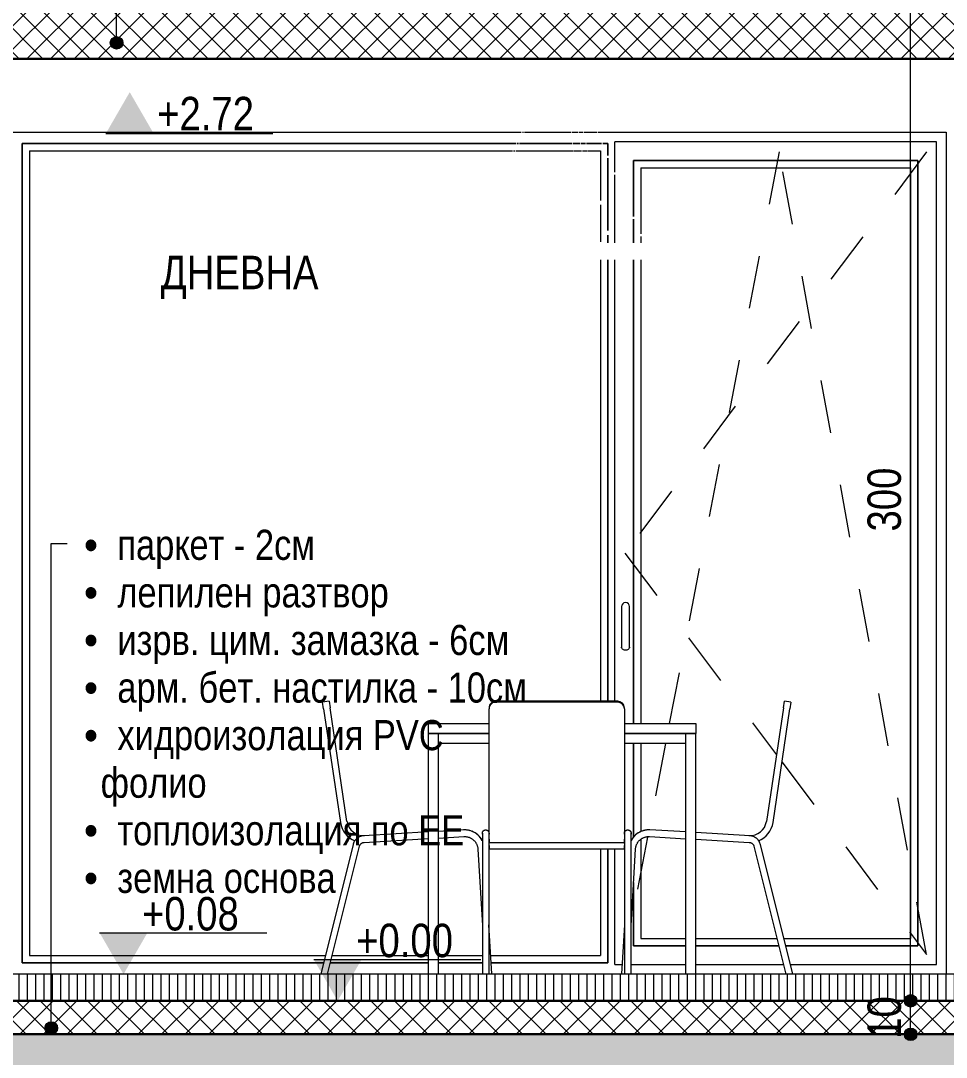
# Model space of a CAD drawing. Header units: centimetres. Extents: x -1864 to 19, y -206 to 807.
# Drawn here: x -1261.2 to -984.1, y -16.9 to 293.4 of the extents above; entities that cross this region are included whole.
import ezdxf

# ---------------------------------------------------------------- set-up
doc = ezdxf.new("R2010")
doc.units = ezdxf.units.CM
doc.linetypes.add('Dash', pattern=[31.75, 15.875, -15.875])
for name, color, linetype, lineweight in [('A-ANNO-DIMS', 7, 'Continuous', 9), ('A-ANNO-DIMS-50', 7, 'Continuous', 9), ('A-ANNO-NOTE', 7, 'Continuous', 9), ('A-AREA-IDEN', 7, 'Continuous', 9), ('A-DETL-GENF', 7, 'Continuous', 9), ('A-FLOR-FNSH', 7, 'Continuous', 9), ('A-FLOR-LEVL', 7, 'Continuous', 9), ('A-FLOR-PATT', 7, 'Continuous', 9), ('A-GLAZ', 7, 'Continuous', 5), ('A-GLAZ-HDLN', 7, 'Dash', 5), ('A-WALL', 7, 'Continuous', 9), ('G-ANNO-DIMS', 7, 'Continuous', 9), ('G-ANNO-TEXT', 7, 'Continuous', 9), ('I-FURN', 7, 'Continuous', 9)]:
    doc.layers.add(name, color=color, linetype=linetype, lineweight=lineweight)
doc.layers.add('A-DETL', color=7, linetype='Continuous', lineweight=9, true_color=0x008000)
doc.styles.add('Arial Narrow', font='ARIALN.TTF', dxfattribs={"height": 10})
doc.styles.add('Arial Narrow_1', font='ARIALN.TTF', dxfattribs={"height": 10})
doc.styles.add('Arial Narrow_2', font='ARIALN.TTF', dxfattribs={"height": 9})
doc.dimstyles.new('TEC_DIM', dxfattribs={"dimscale": 30.48, "dimtxt": 10.23431, "dimasz": 0.492126, "dimexe": 0.393701, "dimexo": 0.246063, "dimgap": 0, "dimtad": 1, "dimdec": 0, "dimzin": 0, "dimdsep": 46, "dimtxsty": 'Arial Narrow', "dimblk1": 'DOTSMALL', "dimblk2": 'DOTSMALL', "dimsah": 1, "dimcen": 0.09, "dimazin": 0, "dimtfac": 1, "dimtdec": 4, "dimtix": 1, "dimtmove": 0, "dimatfit": 3, "dimfxl": 0, "dimtvp": 1, "dimtolj": 1, "dimtzin": 0, "dimarcsym": 0})
pattern_1 = [(45, (-1066.009, 333.896), (-3.535534, 3.535534), []), (135, (-1066.009, 333.896), (-3.535534, -3.535534), [])]

# ---------------------------------------------------------------- blocks, each defined once
blk = doc.blocks.new('DOUBLE - OK_F - 280x252-2419188-4-4')
at = {"layer": 'A-GLAZ'}
for p, q in [((-1260.74, 256.6), (-1260.74, 11.4)), ((-1112.96, 256.6), (-1260.74, 256.6)), ((-1260.74, 256.6), (-1112.96, 256.6)), ((-1260.74, 11.4), (-1260.74, 256.6)), ((-1112.18, 256.6), (-1112.64, 256.6)), ((-1112.64, 256.6), (-1112.18, 256.6)), ((-1096.17, 256.6), (-1111.87, 256.6)), ((-1111.87, 256.6), (-1096.17, 256.6)), ((-1093.79, 256.6), (-1095.89, 256.6)), ((-1095.89, 256.6), (-1093.79, 256.6)), ((-1092.09, 256.6), (-1093.49, 256.6)), ((-1093.49, 256.6), (-1092.09, 256.6)), ((-1087.29, 256.6), (-1091.8, 256.6)), ((-1091.8, 256.6), (-1087.29, 256.6)), ((-1085.44, 256.6), (-1086.98, 256.6)), ((-1086.98, 256.6), (-1085.44, 256.6)), ((-1085.44, 253.03), (-1085.44, 256.6)), ((-1085.44, 256.6), (-1085.44, 253.03)), ((-1083.34, 248.06), (-1083.34, 257.1)), ((-987.04, 257.1), (-1083.34, 257.1)), ((-987.04, 10.9), (-987.04, 257.1)), ((-1258.54, 254.4), (-1114.01, 254.4)), ((-1258.54, 254.4), (-1258.54, 13.6)), ((-1113.69, 254.4), (-1113.16, 254.4)), ((-1112.85, 254.4), (-1095.92, 254.4)), ((-1095.67, 254.4), (-1093.35, 254.4)), ((-1093.05, 254.4), (-1091.55, 254.4)), ((-1091.29, 254.4), (-1087.64, 254.4)), ((-1087.64, 254.4), (-1087.64, 239.59)), ((-1085.44, 230.57), (-1085.44, 252.24)), ((-1085.44, 252.24), (-1085.44, 230.57)), ((-1077.74, 251.5), (-1077.74, 234.79)), ((-992.64, 251.5), (-1077.74, 251.5)), ((-1077.74, 251.5), (-992.64, 251.5)), ((-1077.74, 234.79), (-1077.74, 251.5)), ((-992.64, 16.5), (-992.64, 251.5)), ((-992.64, 251.5), (-992.64, 16.5)), ((-1075.54, 249.3), (-994.84, 249.3)), ((-1075.54, 249.3), (-1075.54, 229.59)), ((-994.84, 249.3), (-994.84, 18.7)), ((-1083.34, 226.93), (-1083.34, 247.27)), ((-1087.64, 238.27), (-1087.64, 227.17)), ((-1077.74, 234), (-1077.74, 226.93)), ((-1077.74, 226.93), (-1077.74, 234)), ((-1085.44, 226.93), (-1085.44, 229.23)), ((-1085.44, 229.23), (-1085.44, 226.93)), ((-1075.54, 228.78), (-1075.54, 226.93)), ((-1087.64, 221.85), (-1087.64, 89.72)), ((-1085.44, 89.72), (-1085.44, 221.85)), ((-1085.44, 221.85), (-1085.44, 89.72)), ((-1083.34, 89.72), (-1083.34, 221.85)), ((-1077.74, 221.85), (-1077.74, 83)), ((-1077.74, 83), (-1077.74, 221.85)), ((-1075.54, 221.85), (-1075.54, 83)), ((-1081.34, 118), (-1081.34, 105.83)), ((-1078.94, 105.83), (-1078.94, 118)), ((-1077.74, 77), (-1077.74, 48.99)), ((-1077.74, 48.99), (-1077.74, 77)), ((-1075.54, 77), (-1075.54, 50.66)), ((-1075.54, 48.25), (-1075.54, 18.7)), ((-1087.64, 45.42), (-1087.64, 13.6)), ((-1085.44, 11.4), (-1085.44, 45.42)), ((-1085.44, 45.42), (-1085.44, 11.4)), ((-1083.34, 10.9), (-1083.34, 45.42)), ((-1077.74, 35.4), (-1077.74, 16.5)), ((-1077.74, 16.5), (-1077.74, 35.4)), ((-1075.54, 18.7), (-1062.14, 18.7)), ((-1059.14, 18.7), (-1034.84, 18.7)), ((-1032.78, 18.7), (-994.84, 18.7)), ((-1077.74, 16.5), (-1062.14, 16.5)), ((-1062.14, 16.5), (-1077.74, 16.5)), ((-1059.14, 16.5), (-1034.29, 16.5)), ((-1034.29, 16.5), (-1059.14, 16.5)), ((-1032.23, 16.5), (-992.64, 16.5)), ((-992.64, 16.5), (-1032.23, 16.5)), ((-1258.54, 13.6), (-1169.98, 13.6)), ((-1167.92, 13.6), (-1139.14, 13.6)), ((-1136.14, 13.6), (-1123, 13.6)), ((-1120.47, 13.6), (-1087.64, 13.6)), ((-1260.74, 11.4), (-1170.53, 11.4)), ((-1170.53, 11.4), (-1260.74, 11.4)), ((-1168.47, 11.4), (-1139.14, 11.4)), ((-1139.14, 11.4), (-1168.47, 11.4)), ((-1136.14, 11.4), (-1123, 11.4)), ((-1123, 11.4), (-1136.14, 11.4)), ((-1120.34, 11.4), (-1085.44, 11.4)), ((-1085.44, 11.4), (-1120.34, 11.4)), ((-1083.34, 10.9), (-1081.17, 10.9)), ((-1078.49, 10.9), (-1062.14, 10.9)), ((-1059.14, 10.9), (-1032.9, 10.9)), ((-1030.84, 10.9), (-987.04, 10.9))]:
    blk.add_line(p, q, dxfattribs=at)
at = {"layer": 'A-GLAZ', "flags": 128}
for points in [[(-1081.34, 105.83), (-1081.32, 105.68), (-1081.25, 105.53), (-1081.14, 105.39), (-1080.99, 105.27), (-1080.81, 105.18), (-1080.6, 105.1), (-1080.38, 105.06), (-1080.14, 105.04), (-1079.91, 105.06), (-1079.68, 105.1), (-1079.48, 105.18), (-1079.3, 105.27), (-1079.15, 105.39), (-1079.04, 105.53), (-1078.97, 105.68), (-1078.94, 105.83)], [(-1081.25, 105.53), (-1081.32, 105.68), (-1081.34, 105.83)], [(-1078.94, 105.83), (-1078.97, 105.68), (-1079.04, 105.53)]]:
    blk.add_lwpolyline(points, dxfattribs=at)
at = {"layer": 'A-GLAZ'}
blk.add_arc((-1080.14, 118), 1.2, 0, 180, dxfattribs=at)
at = {"layer": 'A-GLAZ-HDLN'}
for p, q in [((-990.04, 254.1), (-1080.34, 134)), ((-1034.14, 254.1), (-1067.05, 83)), ((-990.04, 13.9), (-1034.14, 254.1)), ((-1080.34, 134), (-1034.99, 73.68)), ((-1068.21, 77), (-1073.18, 51.15)), ((-1033.31, 71.44), (-990.04, 13.9)), ((-1073.58, 49.05), (-1078.41, 23.95))]:
    blk.add_line(p, q, dxfattribs=at)
blk = doc.blocks.new('Stuhl-04 - Typ1-2238233-4-4')
at = {"layer": 'I-FURN', "color": 253, "true_color": 0xaaaaaa, "flags": 128}
for points in [[(-1122.99, 47.94), (-1123.05, 48.06), (-1123.17, 48.26), (-1123.29, 48.47), (-1123.43, 48.67), (-1123.57, 48.86), (-1123.72, 49.05), (-1123.88, 49.23), (-1124.05, 49.4), (-1124.22, 49.57), (-1124.4, 49.73), (-1124.58, 49.88), (-1124.77, 50.03), (-1124.97, 50.17), (-1125.17, 50.3), (-1125.38, 50.42), (-1125.59, 50.53), (-1125.8, 50.64), (-1126.02, 50.73), (-1126.25, 50.82), (-1126.47, 50.9), (-1126.7, 50.97), (-1126.94, 51.03), (-1127.17, 51.08), (-1127.41, 51.12), (-1127.65, 51.15), (-1127.88, 51.17), (-1128.12, 51.19), (-1128.36, 51.19), (-1128.6, 51.18), (-1128.67, 51.18)], [(-1122.99, 47.94), (-1123.05, 48.06), (-1123.17, 48.26), (-1123.29, 48.47), (-1123.43, 48.67), (-1123.57, 48.86), (-1123.72, 49.05), (-1123.88, 49.23), (-1124.05, 49.4), (-1124.22, 49.57), (-1124.4, 49.73), (-1124.58, 49.88), (-1124.77, 50.03), (-1124.97, 50.17), (-1125.17, 50.3), (-1125.38, 50.42), (-1125.59, 50.53), (-1125.8, 50.64), (-1126.02, 50.73), (-1126.25, 50.82), (-1126.47, 50.9), (-1126.7, 50.97), (-1126.94, 51.03), (-1127.17, 51.08), (-1127.41, 51.12), (-1127.65, 51.15), (-1127.88, 51.17), (-1128.12, 51.19), (-1128.36, 51.19), (-1128.6, 51.18), (-1128.67, 51.18)], [(-1161.15, 47.98), (-1161.21, 47.9), (-1161.28, 47.79), (-1161.36, 47.67), (-1161.42, 47.54), (-1161.48, 47.42), (-1161.54, 47.29), (-1161.59, 47.16), (-1161.64, 47.03), (-1161.68, 46.89), (-1161.7, 46.8)], [(-1161.15, 47.98), (-1161.21, 47.9), (-1161.28, 47.79), (-1161.36, 47.67), (-1161.42, 47.54), (-1161.48, 47.42), (-1161.54, 47.29), (-1161.59, 47.16), (-1161.64, 47.03), (-1161.68, 46.89), (-1161.7, 46.8)]]:
    blk.add_lwpolyline(points, dxfattribs=at)
blk = doc.blocks.new('Stuhl-04 - Typ1-V15-4-4')
at = {"layer": 'I-FURN', "color": 253, "true_color": 0xaaaaaa}
for p, q in [((-1168.89, 89.72), (-1170.87, 89.42)), ((-1170.57, 87.44), (-1170.87, 89.42)), ((-1170.57, 87.44), (-1165.49, 53.41)), ((-1168.89, 89.72), (-1168.59, 87.74)), ((-1163.51, 53.71), (-1168.59, 87.74)), ((-1139.14, 50.57), (-1158.51, 49.44)), ((-1128.67, 51.18), (-1136.14, 50.74)), ((-1161.7, 46.8), (-1171.37, 8)), ((-1158.39, 47.45), (-1139.14, 48.57)), ((-1136.14, 48.74), (-1128.55, 49.18)), ((-1169.31, 8), (-1159.76, 46.31)), ((-1124.33, 45.42), (-1123, 22.57)), ((-1120.15, 8.06), (-1121.01, 22.78)), ((-1120.15, 8.06), (-1121.01, 8.01))]:
    blk.add_line(p, q, dxfattribs=at)
at = {"layer": 'I-FURN', "color": 253, "true_color": 0xaaaaaa, "flags": 128}
for points in [[(-1122.99, 47.94), (-1123.05, 48.06), (-1123.17, 48.26), (-1123.29, 48.47), (-1123.43, 48.67), (-1123.57, 48.86), (-1123.72, 49.05), (-1123.88, 49.23), (-1124.05, 49.4), (-1124.22, 49.57), (-1124.4, 49.73), (-1124.58, 49.88), (-1124.77, 50.03), (-1124.97, 50.17), (-1125.17, 50.3), (-1125.38, 50.42), (-1125.59, 50.53), (-1125.8, 50.64), (-1126.02, 50.73), (-1126.25, 50.82), (-1126.47, 50.9), (-1126.7, 50.97), (-1126.94, 51.03), (-1127.17, 51.08), (-1127.41, 51.12), (-1127.65, 51.15), (-1127.88, 51.17), (-1128.12, 51.19), (-1128.36, 51.19), (-1128.6, 51.18), (-1128.67, 51.18)], [(-1122.99, 47.94), (-1123.05, 48.06), (-1123.17, 48.26), (-1123.29, 48.47), (-1123.43, 48.67), (-1123.57, 48.86), (-1123.72, 49.05), (-1123.88, 49.23), (-1124.05, 49.4), (-1124.22, 49.57), (-1124.4, 49.73), (-1124.58, 49.88), (-1124.77, 50.03), (-1124.97, 50.17), (-1125.17, 50.3), (-1125.38, 50.42), (-1125.59, 50.53), (-1125.8, 50.64), (-1126.02, 50.73), (-1126.25, 50.82), (-1126.47, 50.9), (-1126.7, 50.97), (-1126.94, 51.03), (-1127.17, 51.08), (-1127.41, 51.12), (-1127.65, 51.15), (-1127.88, 51.17), (-1128.12, 51.19), (-1128.36, 51.19), (-1128.6, 51.18), (-1128.67, 51.18)], [(-1158.51, 49.44), (-1158.65, 49.43), (-1158.79, 49.42), (-1158.93, 49.39), (-1159.06, 49.37), (-1159.2, 49.33), (-1159.33, 49.29), (-1159.47, 49.25), (-1159.6, 49.2), (-1159.73, 49.15), (-1159.85, 49.09), (-1159.98, 49.02), (-1160.1, 48.95), (-1160.22, 48.88), (-1160.33, 48.8), (-1160.45, 48.72), (-1160.55, 48.63), (-1160.66, 48.54), (-1160.76, 48.44), (-1160.86, 48.34), (-1160.95, 48.24), (-1161.04, 48.13), (-1161.13, 48.02), (-1161.21, 47.9), (-1161.28, 47.79), (-1161.36, 47.67), (-1161.42, 47.54), (-1161.48, 47.42), (-1161.54, 47.29), (-1161.59, 47.16), (-1161.64, 47.03), (-1161.68, 46.89), (-1161.7, 46.8)], [(-1161.15, 47.98), (-1161.21, 47.9), (-1161.28, 47.79), (-1161.36, 47.67), (-1161.42, 47.54), (-1161.48, 47.42), (-1161.54, 47.29), (-1161.59, 47.16), (-1161.64, 47.03), (-1161.68, 46.89), (-1161.7, 46.8)], [(-1159.76, 46.31), (-1159.75, 46.37), (-1159.73, 46.43), (-1159.71, 46.48), (-1159.68, 46.54), (-1159.66, 46.59), (-1159.63, 46.65), (-1159.6, 46.7), (-1159.57, 46.75), (-1159.54, 46.8), (-1159.5, 46.85), (-1159.47, 46.9), (-1159.43, 46.94), (-1159.39, 46.99), (-1159.35, 47.03), (-1159.3, 47.07), (-1159.26, 47.11), (-1159.21, 47.15), (-1159.16, 47.18), (-1159.11, 47.21), (-1159.06, 47.25), (-1159.01, 47.27), (-1158.95, 47.3), (-1158.9, 47.33), (-1158.84, 47.35), (-1158.79, 47.37), (-1158.73, 47.39), (-1158.67, 47.4), (-1158.61, 47.42), (-1158.55, 47.43), (-1158.49, 47.44), (-1158.43, 47.44), (-1158.39, 47.45)], [(-1128.55, 49.18), (-1128.39, 49.19), (-1128.23, 49.19), (-1128.07, 49.18), (-1127.91, 49.17), (-1127.75, 49.15), (-1127.6, 49.12), (-1127.44, 49.09), (-1127.28, 49.05), (-1127.13, 49.01), (-1126.98, 48.96), (-1126.83, 48.9), (-1126.68, 48.84), (-1126.54, 48.77), (-1126.4, 48.7), (-1126.26, 48.62), (-1126.12, 48.53), (-1125.99, 48.44), (-1125.86, 48.34), (-1125.74, 48.24), (-1125.62, 48.14), (-1125.5, 48.03), (-1125.39, 47.91), (-1125.28, 47.79), (-1125.18, 47.67), (-1125.09, 47.54), (-1124.99, 47.41), (-1124.91, 47.28), (-1124.83, 47.14), (-1124.75, 47), (-1124.68, 46.85), (-1124.62, 46.71), (-1124.56, 46.56), (-1124.51, 46.41), (-1124.46, 46.25), (-1124.42, 46.1), (-1124.39, 45.94), (-1124.36, 45.78), (-1124.34, 45.62), (-1124.33, 45.46), (-1124.33, 45.42)]]:
    blk.add_lwpolyline(points, dxfattribs=at)
at = {"layer": 'I-FURN', "color": 253, "true_color": 0xaaaaaa}
for centre, radius, start, end in [((-1158.56, 54.45), 7, 188.5, 248.4341), ((-1158.56, 54.45), 5, 188.5, 273.3303), ((-1128.32, 45.19), 6, 73.3016, 93.3303), ((-1128.32, 45.19), 6, 28.3016, 68.3589)]:
    blk.add_arc(centre, radius, start, end, dxfattribs=at)
blk = doc.blocks.new('Stuhl-04 - Typ1-2239621-4-4')
at = {"layer": 'I-FURN', "color": 253, "true_color": 0xaaaaaa, "flags": 128}
for points in [[(-1072.82, 51.18), (-1073.06, 51.19), (-1073.3, 51.19), (-1073.54, 51.18), (-1073.78, 51.16), (-1074.02, 51.13), (-1074.25, 51.09), (-1074.49, 51.04), (-1074.72, 50.98), (-1074.95, 50.92), (-1075.18, 50.84), (-1075.4, 50.76), (-1075.62, 50.66), (-1075.84, 50.56), (-1076.05, 50.45), (-1076.26, 50.33), (-1076.46, 50.2), (-1076.66, 50.07), (-1076.85, 49.92), (-1077.04, 49.77), (-1077.22, 49.61), (-1077.39, 49.45), (-1077.56, 49.27), (-1077.72, 49.1), (-1077.87, 48.91), (-1078.02, 48.72), (-1078.16, 48.52), (-1078.29, 48.32), (-1078.41, 48.11), (-1078.49, 47.95)], [(-1072.82, 51.18), (-1073.06, 51.19), (-1073.3, 51.19), (-1073.54, 51.18), (-1073.78, 51.16), (-1074.02, 51.13), (-1074.25, 51.09), (-1074.49, 51.04), (-1074.72, 50.98), (-1074.95, 50.92), (-1075.18, 50.84), (-1075.4, 50.76), (-1075.62, 50.66), (-1075.84, 50.56), (-1076.05, 50.45), (-1076.26, 50.33), (-1076.46, 50.2), (-1076.66, 50.07), (-1076.85, 49.92), (-1077.04, 49.77), (-1077.22, 49.61), (-1077.39, 49.45), (-1077.56, 49.27), (-1077.72, 49.1), (-1077.87, 48.91), (-1078.02, 48.72), (-1078.16, 48.52), (-1078.29, 48.32), (-1078.41, 48.11), (-1078.49, 47.95)], [(-1039.79, 46.8), (-1039.82, 46.93), (-1039.86, 47.06), (-1039.91, 47.2), (-1039.96, 47.33), (-1040.02, 47.45), (-1040.08, 47.58), (-1040.15, 47.7), (-1040.22, 47.82), (-1040.3, 47.94)], [(-1039.79, 46.8), (-1039.82, 46.93), (-1039.86, 47.06), (-1039.91, 47.2), (-1039.96, 47.33), (-1040.02, 47.45), (-1040.08, 47.58), (-1040.15, 47.7), (-1040.22, 47.82), (-1040.3, 47.94)]]:
    blk.add_lwpolyline(points, dxfattribs=at)
blk = doc.blocks.new('Stuhl-04 - Typ1-V16-4-4')
at = {"layer": 'I-FURN', "color": 253, "true_color": 0xaaaaaa}
for p, q in [((-1032.89, 87.74), (-1037.98, 53.71)), ((-1036, 53.41), (-1030.92, 87.44)), ((-1032.89, 87.74), (-1032.6, 89.72)), ((-1030.62, 89.42), (-1032.6, 89.72)), ((-1030.62, 89.42), (-1030.92, 87.44)), ((-1062.14, 50.56), (-1072.82, 51.18)), ((-1042.98, 49.44), (-1059.14, 50.38)), ((-1072.93, 49.18), (-1062.14, 48.55)), ((-1059.14, 48.38), (-1043.09, 47.45)), ((-1030.11, 8), (-1039.79, 46.8)), ((-1078.49, 22.57), (-1077.16, 45.42)), ((-1041.73, 46.31), (-1032.17, 8)), ((-1080.48, 22.78), (-1081.34, 8.06)), ((-1080.48, 8.01), (-1081.34, 8.06))]:
    blk.add_line(p, q, dxfattribs=at)
at = {"layer": 'I-FURN', "color": 253, "true_color": 0xaaaaaa, "flags": 128}
for points in [[(-1072.82, 51.18), (-1073.06, 51.19), (-1073.3, 51.19), (-1073.54, 51.18), (-1073.78, 51.16), (-1074.02, 51.13), (-1074.25, 51.09), (-1074.49, 51.04), (-1074.72, 50.98), (-1074.95, 50.92), (-1075.18, 50.84), (-1075.4, 50.76), (-1075.62, 50.66), (-1075.84, 50.56), (-1076.05, 50.45), (-1076.26, 50.33), (-1076.46, 50.2), (-1076.66, 50.07), (-1076.85, 49.92), (-1077.04, 49.77), (-1077.22, 49.61), (-1077.39, 49.45), (-1077.56, 49.27), (-1077.72, 49.1), (-1077.87, 48.91), (-1078.02, 48.72), (-1078.16, 48.52), (-1078.29, 48.32), (-1078.41, 48.11), (-1078.5, 47.94)], [(-1072.82, 51.18), (-1073.06, 51.19), (-1073.3, 51.19), (-1073.54, 51.18), (-1073.78, 51.16), (-1074.02, 51.13), (-1074.25, 51.09), (-1074.49, 51.04), (-1074.72, 50.98), (-1074.95, 50.92), (-1075.18, 50.84), (-1075.4, 50.76), (-1075.62, 50.66), (-1075.84, 50.56), (-1076.05, 50.45), (-1076.26, 50.33), (-1076.46, 50.2), (-1076.66, 50.07), (-1076.85, 49.92), (-1077.04, 49.77), (-1077.22, 49.61), (-1077.39, 49.45), (-1077.56, 49.27), (-1077.72, 49.1), (-1077.87, 48.91), (-1078.02, 48.72), (-1078.16, 48.52), (-1078.29, 48.32), (-1078.41, 48.11), (-1078.49, 47.95)], [(-1077.16, 45.42), (-1077.15, 45.58), (-1077.13, 45.74), (-1077.1, 45.9), (-1077.07, 46.05), (-1077.03, 46.21), (-1076.99, 46.36), (-1076.94, 46.52), (-1076.88, 46.67), (-1076.82, 46.81), (-1076.75, 46.96), (-1076.68, 47.1), (-1076.6, 47.24), (-1076.52, 47.38), (-1076.43, 47.51), (-1076.33, 47.64), (-1076.23, 47.76), (-1076.13, 47.88), (-1076.02, 48), (-1075.9, 48.11), (-1075.78, 48.22), (-1075.66, 48.32), (-1075.53, 48.42), (-1075.4, 48.51), (-1075.27, 48.59), (-1075.13, 48.68), (-1074.99, 48.75), (-1074.84, 48.82), (-1074.7, 48.88), (-1074.55, 48.94), (-1074.4, 49), (-1074.24, 49.04), (-1074.09, 49.08), (-1073.93, 49.12), (-1073.78, 49.14), (-1073.62, 49.16), (-1073.46, 49.18), (-1073.3, 49.19), (-1073.14, 49.19), (-1072.98, 49.18), (-1072.93, 49.18)], [(-1043.09, 47.45), (-1043.03, 47.44), (-1042.98, 47.43), (-1042.92, 47.43), (-1042.86, 47.41), (-1042.8, 47.4), (-1042.74, 47.38), (-1042.68, 47.36), (-1042.63, 47.34), (-1042.57, 47.32), (-1042.52, 47.29), (-1042.47, 47.27), (-1042.41, 47.24), (-1042.36, 47.2), (-1042.31, 47.17), (-1042.26, 47.14), (-1042.22, 47.1), (-1042.17, 47.06), (-1042.13, 47.02), (-1042.09, 46.97), (-1042.05, 46.93), (-1042.01, 46.88), (-1041.97, 46.84), (-1041.94, 46.79), (-1041.9, 46.74), (-1041.87, 46.68), (-1041.85, 46.63), (-1041.82, 46.58), (-1041.8, 46.52), (-1041.77, 46.47), (-1041.75, 46.41), (-1041.74, 46.35), (-1041.73, 46.31)], [(-1039.79, 46.8), (-1039.82, 46.93), (-1039.86, 47.06), (-1039.91, 47.2), (-1039.96, 47.33), (-1040.02, 47.45), (-1040.08, 47.58), (-1040.15, 47.7), (-1040.22, 47.82), (-1040.3, 47.94), (-1040.38, 48.05), (-1040.47, 48.16), (-1040.56, 48.27), (-1040.66, 48.37), (-1040.75, 48.47), (-1040.86, 48.57), (-1040.96, 48.66), (-1041.07, 48.74), (-1041.19, 48.82), (-1041.3, 48.9), (-1041.42, 48.97), (-1041.55, 49.04), (-1041.67, 49.11), (-1041.8, 49.16), (-1041.93, 49.22), (-1042.06, 49.26), (-1042.19, 49.31), (-1042.33, 49.34), (-1042.46, 49.37), (-1042.6, 49.4), (-1042.74, 49.42), (-1042.88, 49.44), (-1042.98, 49.44)], [(-1039.79, 46.8), (-1039.82, 46.93), (-1039.86, 47.06), (-1039.91, 47.2), (-1039.96, 47.33), (-1040.02, 47.45), (-1040.08, 47.58), (-1040.15, 47.7), (-1040.22, 47.82), (-1040.3, 47.94)]]:
    blk.add_lwpolyline(points, dxfattribs=at)
at = {"layer": 'I-FURN', "color": 253, "true_color": 0xaaaaaa}
for centre, radius, start, end in [((-1042.92, 54.45), 5, 266.6697, 351.5), ((-1042.92, 54.45), 7, 291.5659, 351.5), ((-1073.17, 45.19), 6, 111.6411, 151.6984), ((-1073.17, 45.19), 6, 86.6697, 106.6984)]:
    blk.add_arc(centre, radius, start, end, dxfattribs=at)
blk = doc.blocks.new('Stuhl-04 - Typ1-V17-4-4')
at = {"layer": 'I-FURN', "color": 253, "true_color": 0xaaaaaa}
for p, q in [((-1120.99, 87.74), (-1120.99, 87.44)), ((-1120.99, 53.41), (-1120.99, 87.44)), ((-1082.49, 89.72), (-1118.99, 89.72)), ((-1082.49, 89.42), (-1118.99, 89.42)), ((-1080.49, 87.44), (-1080.49, 87.74)), ((-1080.49, 87.44), (-1080.49, 53.41)), ((-1120.99, 47.46), (-1120.99, 53.41)), ((-1080.49, 53.41), (-1080.49, 47.46)), ((-1123, 50.18), (-1123, 48.44)), ((-1121, 48.44), (-1121, 50.18)), ((-1080.49, 50.18), (-1080.49, 48.44)), ((-1078.49, 48.44), (-1078.49, 50.18)), ((-1123, 46.55), (-1123, 8)), ((-1121, 8), (-1121, 46.55)), ((-1120.99, 45.42), (-1120.99, 47.47)), ((-1120.99, 47.45), (-1080.49, 47.45)), ((-1080.49, 47.47), (-1080.49, 45.42)), ((-1080.49, 46.55), (-1080.49, 8)), ((-1078.49, 8), (-1078.49, 46.55)), ((-1121, 22.71), (-1121, 45.48)), ((-1080.49, 45.42), (-1120.99, 45.42)), ((-1080.49, 45.48), (-1080.49, 22.71)), ((-1123, 22.65), (-1123, 8)), ((-1078.49, 8), (-1078.49, 22.65))]:
    blk.add_line(p, q, dxfattribs=at)
at = {"layer": 'I-FURN', "color": 253, "true_color": 0xaaaaaa, "flags": 128}
for points in [[(-1123, 50.19), (-1123, 50.23), (-1123, 50.27), (-1122.99, 50.31), (-1122.99, 50.35), (-1122.98, 50.39), (-1122.97, 50.43), (-1122.96, 50.47), (-1122.95, 50.5), (-1122.94, 50.54), (-1122.92, 50.58), (-1122.91, 50.62), (-1122.89, 50.65), (-1122.87, 50.69), (-1122.85, 50.72), (-1122.83, 50.75), (-1122.8, 50.79), (-1122.78, 50.82), (-1122.75, 50.85), (-1122.73, 50.88), (-1122.7, 50.91), (-1122.67, 50.93), (-1122.64, 50.96), (-1122.61, 50.98), (-1122.57, 51.01), (-1122.54, 51.03), (-1122.51, 51.05), (-1122.47, 51.07), (-1122.44, 51.09), (-1122.4, 51.11), (-1122.36, 51.12), (-1122.33, 51.14), (-1122.29, 51.15), (-1122.25, 51.16), (-1122.21, 51.17), (-1122.17, 51.17), (-1122.13, 51.18), (-1122.09, 51.19), (-1122.05, 51.19), (-1122.01, 51.19), (-1122, 51.19)], [(-1123, 49.95), (-1123, 50), (-1123, 50.05), (-1123, 50.1), (-1123, 50.13), (-1123, 50.16), (-1123, 50.18), (-1123, 50.19), (-1123, 50.19)], [(-1123, 50.19), (-1123, 50.19), (-1123, 50.18)], [(-1122, 51.19), (-1121.96, 51.19), (-1121.92, 51.19), (-1121.88, 51.18), (-1121.84, 51.18), (-1121.8, 51.17), (-1121.76, 51.16), (-1121.73, 51.15), (-1121.69, 51.14), (-1121.65, 51.13), (-1121.61, 51.11), (-1121.58, 51.09), (-1121.54, 51.08), (-1121.5, 51.06), (-1121.47, 51.04), (-1121.44, 51.01), (-1121.4, 50.99), (-1121.37, 50.97), (-1121.34, 50.94), (-1121.31, 50.91), (-1121.28, 50.89), (-1121.26, 50.86), (-1121.23, 50.83), (-1121.21, 50.8), (-1121.18, 50.76), (-1121.16, 50.73), (-1121.14, 50.7), (-1121.12, 50.66), (-1121.1, 50.63), (-1121.08, 50.59), (-1121.07, 50.55), (-1121.06, 50.51), (-1121.04, 50.48), (-1121.03, 50.44), (-1121.02, 50.4), (-1121.02, 50.36), (-1121.01, 50.32), (-1121.01, 50.28), (-1121, 50.24), (-1121, 50.2), (-1121, 50.19)], [(-1121, 50.18), (-1121, 50.19), (-1121, 50.19)], [(-1121, 50.19), (-1121, 50.19), (-1121, 50.17), (-1121, 50.15), (-1121, 50.13), (-1121, 50.09), (-1121, 50.05), (-1121, 49.99), (-1121, 49.94)], [(-1080.49, 50.19), (-1080.48, 50.23), (-1080.48, 50.27), (-1080.48, 50.31), (-1080.47, 50.35), (-1080.47, 50.39), (-1080.46, 50.43), (-1080.45, 50.47), (-1080.43, 50.5), (-1080.42, 50.54), (-1080.41, 50.58), (-1080.39, 50.62), (-1080.37, 50.65), (-1080.35, 50.69), (-1080.33, 50.72), (-1080.31, 50.75), (-1080.29, 50.79), (-1080.26, 50.82), (-1080.24, 50.85), (-1080.21, 50.88), (-1080.18, 50.91), (-1080.15, 50.93), (-1080.12, 50.96), (-1080.09, 50.98), (-1080.06, 51.01), (-1080.03, 51.03), (-1079.99, 51.05), (-1079.96, 51.07), (-1079.92, 51.09), (-1079.88, 51.11), (-1079.85, 51.12), (-1079.81, 51.14), (-1079.77, 51.15), (-1079.73, 51.16), (-1079.69, 51.17), (-1079.66, 51.17), (-1079.62, 51.18), (-1079.58, 51.19), (-1079.54, 51.19), (-1079.5, 51.19), (-1079.49, 51.19)], [(-1080.49, 49.95), (-1080.49, 50), (-1080.49, 50.05), (-1080.49, 50.1), (-1080.49, 50.13), (-1080.49, 50.16), (-1080.49, 50.18), (-1080.49, 50.19), (-1080.49, 50.19)], [(-1080.49, 50.19), (-1080.49, 50.19), (-1080.49, 50.18)], [(-1079.49, 51.19), (-1079.45, 51.19), (-1079.41, 51.19), (-1079.37, 51.18), (-1079.33, 51.18), (-1079.29, 51.17), (-1079.25, 51.16), (-1079.21, 51.15), (-1079.17, 51.14), (-1079.13, 51.13), (-1079.1, 51.11), (-1079.06, 51.09), (-1079.02, 51.08), (-1078.99, 51.06), (-1078.95, 51.04), (-1078.92, 51.01), (-1078.89, 50.99), (-1078.86, 50.97), (-1078.83, 50.94), (-1078.8, 50.91), (-1078.77, 50.89), (-1078.74, 50.86), (-1078.71, 50.83), (-1078.69, 50.8), (-1078.67, 50.76), (-1078.64, 50.73), (-1078.62, 50.7), (-1078.6, 50.66), (-1078.59, 50.63), (-1078.57, 50.59), (-1078.55, 50.55), (-1078.54, 50.51), (-1078.53, 50.48), (-1078.52, 50.44), (-1078.51, 50.4), (-1078.5, 50.36), (-1078.49, 50.32), (-1078.49, 50.28), (-1078.49, 50.24), (-1078.49, 50.2), (-1078.49, 50.19)], [(-1078.49, 50.18), (-1078.49, 50.19), (-1078.49, 50.19)], [(-1078.49, 50.19), (-1078.49, 50.19), (-1078.49, 50.17), (-1078.49, 50.15), (-1078.49, 50.13), (-1078.49, 50.09), (-1078.49, 50.05), (-1078.49, 49.99), (-1078.49, 49.94)], [(-1123, 48.44), (-1123, 48.44), (-1123, 48.42), (-1123, 48.41), (-1123, 48.39), (-1123, 48.37), (-1123, 48.34), (-1123, 48.31), (-1123, 48.27), (-1123, 48.23), (-1123, 48.19), (-1123, 48.14), (-1123, 48.1), (-1123, 48.04), (-1123, 47.99), (-1123, 47.93), (-1123, 47.86), (-1123, 47.8), (-1123, 47.73), (-1123, 47.66), (-1123, 47.58), (-1123, 47.51), (-1123, 47.43), (-1123, 47.35), (-1123, 47.26), (-1123, 47.18), (-1123, 47.09), (-1123, 47), (-1123, 46.91), (-1123, 46.81), (-1123, 46.72), (-1123, 46.62), (-1123, 46.55)], [(-1123, 47.92), (-1123, 48.09), (-1123, 48.25), (-1123, 48.4)], [(-1121, 48.44), (-1121, 48.38), (-1121, 48.22), (-1121, 48.06), (-1121, 47.89), (-1121, 47.72), (-1121, 47.55), (-1121, 47.37), (-1121, 47.19)], [(-1121, 46.55), (-1121, 46.65), (-1121, 46.75), (-1121, 46.84), (-1121, 46.93), (-1121, 47.02), (-1121, 47.11), (-1121, 47.2), (-1121, 47.29), (-1121, 47.37), (-1121, 47.45), (-1121, 47.53), (-1121, 47.61), (-1121, 47.68), (-1121, 47.75), (-1121, 47.82), (-1121, 47.88), (-1121, 47.94), (-1121, 48), (-1121, 48.06), (-1121, 48.11), (-1121, 48.16), (-1121, 48.2), (-1121, 48.25), (-1121, 48.28), (-1121, 48.32), (-1121, 48.35), (-1121, 48.37), (-1121, 48.4), (-1121, 48.41), (-1121, 48.43), (-1121, 48.44), (-1121, 48.44)], [(-1121, 46.55), (-1121, 46.43), (-1121, 46.24), (-1121, 46.04), (-1121, 45.84), (-1121, 45.64), (-1121, 45.48)], [(-1080.49, 48.44), (-1080.49, 48.44), (-1080.49, 48.42), (-1080.49, 48.41), (-1080.49, 48.39), (-1080.49, 48.37), (-1080.49, 48.34), (-1080.49, 48.31), (-1080.49, 48.27), (-1080.49, 48.23), (-1080.49, 48.19), (-1080.49, 48.14), (-1080.49, 48.1), (-1080.49, 48.04), (-1080.49, 47.99), (-1080.49, 47.93), (-1080.49, 47.86), (-1080.49, 47.8), (-1080.49, 47.73), (-1080.49, 47.66), (-1080.49, 47.58), (-1080.49, 47.51), (-1080.49, 47.43), (-1080.49, 47.35), (-1080.49, 47.26), (-1080.49, 47.18), (-1080.49, 47.09), (-1080.49, 47), (-1080.49, 46.91), (-1080.49, 46.81), (-1080.49, 46.72), (-1080.49, 46.62), (-1080.49, 46.55)], [(-1080.49, 47.13), (-1080.49, 47.22), (-1080.49, 47.4), (-1080.49, 47.58), (-1080.49, 47.75), (-1080.49, 47.92), (-1080.49, 48.09), (-1080.49, 48.25), (-1080.49, 48.4)], [(-1080.49, 45.48), (-1080.49, 45.68), (-1080.49, 45.88), (-1080.49, 46.08), (-1080.49, 46.27), (-1080.49, 46.47), (-1080.49, 46.55)], [(-1078.49, 46.55), (-1078.49, 46.65), (-1078.49, 46.75), (-1078.49, 46.84), (-1078.49, 46.93), (-1078.49, 47.02), (-1078.49, 47.11), (-1078.49, 47.2), (-1078.49, 47.29), (-1078.49, 47.37), (-1078.49, 47.45), (-1078.49, 47.53), (-1078.49, 47.61), (-1078.49, 47.68), (-1078.49, 47.75), (-1078.49, 47.82), (-1078.49, 47.88), (-1078.49, 47.94), (-1078.49, 48), (-1078.49, 48.06), (-1078.49, 48.11), (-1078.49, 48.16), (-1078.49, 48.2), (-1078.49, 48.25), (-1078.49, 48.28), (-1078.49, 48.32), (-1078.49, 48.35), (-1078.49, 48.37), (-1078.49, 48.4), (-1078.49, 48.41), (-1078.49, 48.43), (-1078.49, 48.44), (-1078.49, 48.44)], [(-1078.49, 48.44), (-1078.49, 48.38), (-1078.49, 48.22), (-1078.49, 48.06), (-1078.49, 47.91)]]:
    blk.add_lwpolyline(points, dxfattribs=at)
at = {"layer": 'I-FURN', "color": 253, "true_color": 0xaaaaaa}
for centre, major_axis, start_param, end_param in [((-1118.99, 87.74), (2, 0), 1.570796, 3.141593), ((-1118.99, 87.44), (2, 0), 1.570796, 3.141593), ((-1082.49, 87.74), (-2, 0), 3.141593, 4.712389), ((-1082.49, 87.44), (2, 0), 0, 1.570796)]:
    blk.add_ellipse(centre, major_axis=major_axis, ratio=0.989016, start_param=start_param, end_param=end_param, dxfattribs=at)
blk = doc.blocks.new('Stuhl-04 - Typ1-V18-4-4')
at = {"layer": 'I-FURN', "color": 253, "true_color": 0xaaaaaa}
for p, q in [((-1122.73, 50.88), (-1122.7, 50.91)), ((-1080.21, 50.88), (-1080.18, 50.91)), ((-1121, 45.48), (-1121, 46.55)), ((-1080.49, 46.55), (-1080.49, 45.48))]:
    blk.add_line(p, q, dxfattribs=at)
at = {"layer": 'I-FURN', "color": 253, "true_color": 0xaaaaaa, "flags": 128}
for points in [[(-1122.83, 50.75), (-1122.8, 50.79), (-1122.78, 50.82), (-1122.75, 50.85)], [(-1122.67, 50.93), (-1122.64, 50.96), (-1122.61, 50.98), (-1122.57, 51.01), (-1122.54, 51.03)], [(-1122.47, 51.07), (-1122.44, 51.09), (-1122.4, 51.11), (-1122.36, 51.12), (-1122.33, 51.14), (-1122.29, 51.15), (-1122.25, 51.16), (-1122.21, 51.17), (-1122.17, 51.17), (-1122.13, 51.18), (-1122.09, 51.19), (-1122.05, 51.19), (-1122.01, 51.19), (-1122, 51.19)], [(-1122, 51.19), (-1121.96, 51.19), (-1121.92, 51.19), (-1121.88, 51.18), (-1121.84, 51.18), (-1121.8, 51.17), (-1121.76, 51.16)], [(-1121.73, 51.15), (-1121.69, 51.14), (-1121.65, 51.13), (-1121.61, 51.11), (-1121.58, 51.09), (-1121.54, 51.08)], [(-1121.47, 51.04), (-1121.44, 51.01), (-1121.4, 50.99), (-1121.37, 50.97), (-1121.34, 50.94)], [(-1121.23, 50.83), (-1121.21, 50.8), (-1121.18, 50.76)], [(-1080.31, 50.75), (-1080.29, 50.79), (-1080.26, 50.82), (-1080.24, 50.85)], [(-1080.15, 50.93), (-1080.12, 50.96), (-1080.09, 50.98), (-1080.06, 51.01), (-1080.03, 51.03)], [(-1079.96, 51.07), (-1079.92, 51.09), (-1079.88, 51.11), (-1079.85, 51.12), (-1079.81, 51.14), (-1079.77, 51.15), (-1079.73, 51.16), (-1079.69, 51.17), (-1079.66, 51.17), (-1079.62, 51.18), (-1079.58, 51.19), (-1079.54, 51.19), (-1079.5, 51.19), (-1079.49, 51.19)], [(-1079.49, 51.19), (-1079.45, 51.19), (-1079.41, 51.19), (-1079.37, 51.18), (-1079.33, 51.18), (-1079.29, 51.17), (-1079.25, 51.16)], [(-1079.21, 51.15), (-1079.17, 51.14), (-1079.13, 51.13), (-1079.1, 51.11), (-1079.06, 51.09), (-1079.02, 51.08)], [(-1078.95, 51.04), (-1078.92, 51.01), (-1078.89, 50.99), (-1078.86, 50.97), (-1078.83, 50.94)], [(-1078.71, 50.83), (-1078.69, 50.8), (-1078.67, 50.76)], [(-1123, 48.44), (-1123, 48.38), (-1123, 48.22), (-1123, 48.06), (-1123, 47.91)], [(-1123, 47.94), (-1123, 48), (-1123, 48.06), (-1123, 48.11), (-1123, 48.16), (-1123, 48.2), (-1123, 48.25), (-1123, 48.28), (-1123, 48.32), (-1123, 48.35), (-1123, 48.37), (-1123, 48.4), (-1123, 48.41), (-1123, 48.43), (-1123, 48.44)], [(-1121, 48.44), (-1121, 48.42), (-1121, 48.41), (-1121, 48.39), (-1121, 48.37), (-1121, 48.34), (-1121, 48.31), (-1121, 48.27), (-1121, 48.23), (-1121, 48.19), (-1121, 48.14), (-1121, 48.1), (-1121, 48.04), (-1121, 47.99), (-1121, 47.93), (-1121, 47.86), (-1121, 47.8), (-1121, 47.73), (-1121, 47.66), (-1121, 47.58), (-1121, 47.51), (-1121, 47.43), (-1121, 47.35), (-1121, 47.26), (-1121, 47.18)], [(-1121, 47.13), (-1121, 47.22), (-1121, 47.4), (-1121, 47.58), (-1121, 47.75), (-1121, 47.92), (-1121, 48.09), (-1121, 48.25), (-1121, 48.4)], [(-1121, 45.48), (-1121, 45.68), (-1121, 45.88), (-1121, 46.08), (-1121, 46.27), (-1121, 46.47), (-1121, 46.55)], [(-1080.49, 47.13), (-1080.49, 47.2), (-1080.49, 47.29), (-1080.49, 47.37), (-1080.49, 47.45), (-1080.49, 47.53), (-1080.49, 47.61), (-1080.49, 47.68), (-1080.49, 47.75), (-1080.49, 47.82), (-1080.49, 47.88), (-1080.49, 47.94), (-1080.49, 48), (-1080.49, 48.06), (-1080.49, 48.11), (-1080.49, 48.16), (-1080.49, 48.2), (-1080.49, 48.25), (-1080.49, 48.28), (-1080.49, 48.32), (-1080.49, 48.35), (-1080.49, 48.37), (-1080.49, 48.4), (-1080.49, 48.41), (-1080.49, 48.43), (-1080.49, 48.44)], [(-1080.49, 48.44), (-1080.49, 48.38), (-1080.49, 48.22), (-1080.49, 48.06), (-1080.49, 47.89), (-1080.49, 47.72), (-1080.49, 47.55), (-1080.49, 47.37), (-1080.49, 47.19)], [(-1080.49, 46.55), (-1080.49, 46.43), (-1080.49, 46.24), (-1080.49, 46.04), (-1080.49, 45.84), (-1080.49, 45.64), (-1080.49, 45.48)], [(-1078.49, 48.44), (-1078.49, 48.42), (-1078.49, 48.41), (-1078.49, 48.39), (-1078.49, 48.37), (-1078.49, 48.34), (-1078.49, 48.31), (-1078.49, 48.27), (-1078.49, 48.23), (-1078.49, 48.19), (-1078.49, 48.14), (-1078.49, 48.1), (-1078.49, 48.04), (-1078.49, 47.99), (-1078.49, 47.93)], [(-1078.49, 47.92), (-1078.49, 48.09), (-1078.49, 48.25), (-1078.49, 48.4)]]:
    blk.add_lwpolyline(points, dxfattribs=at)
blk = doc.blocks.new('Tisch-19 - 1800 x 800 x 751-2238235-4-4')
at = {"layer": 'I-FURN', "color": 253, "true_color": 0xaaaaaa}
for p, q in [((-1139.14, 83), (-1120.99, 83)), ((-1139.14, 80), (-1139.14, 83)), ((-1080.49, 83), (-1059.14, 83)), ((-1059.14, 83), (-1059.14, 80)), ((-1120.99, 80), (-1139.14, 80)), ((-1139.14, 80), (-1136.14, 80)), ((-1139.14, 8), (-1139.14, 80)), ((-1136.14, 80), (-1120.99, 80)), ((-1136.14, 77), (-1136.14, 80)), ((-1136.14, 8), (-1136.14, 80)), ((-1059.14, 80), (-1080.49, 80)), ((-1080.49, 80), (-1062.14, 80)), ((-1062.14, 77), (-1062.14, 80)), ((-1062.14, 80), (-1059.14, 80)), ((-1062.14, 8), (-1062.14, 80)), ((-1059.14, 8), (-1059.14, 80)), ((-1120.99, 77), (-1136.14, 77)), ((-1062.14, 77), (-1080.49, 77))]:
    blk.add_line(p, q, dxfattribs=at)
blk = doc.blocks.new('Spot Elevations - ELEVATION_PROJECT-150941-4-4')
at = {"layer": 'A-ANNO-NOTE'}
blk.add_hatch(color=256, dxfattribs=at).paths.add_polyline_path([(-1311.2, 698.09), (-1296.89, 698.09), (-1304.04, 685.69)])
blk.add_line((-1311.2, 698.09), (-1261.2, 698.09), dxfattribs=at)
blk = doc.blocks.new('Spot Elevations - ELEVATION_PROJECT-V22-4-4')
at = {"layer": 'A-ANNO-NOTE'}
blk.add_hatch(color=256, dxfattribs=at).paths.add_polyline_path([(-460.85, 244.61), (-446.54, 244.61), (-453.7, 257)])
blk.add_line((-460.85, 244.61), (-410.85, 244.61), dxfattribs=at)
blk = doc.blocks.new('DIMBLOCK83-4-4')
at = {"layer": 'A-ANNO-DIMS-50', "transparency": 16777216}
h = blk.add_hatch(color=256, dxfattribs=at)
edge = h.paths.add_edge_path()
edge.add_arc((-994.8, 0), 1.87, 0, 360)
h = blk.add_hatch(color=256, dxfattribs=at)
edge = h.paths.add_edge_path()
edge.add_arc((-994.8, -10), 1.87, 0, 360)
for p, q in [((-989.95, 0), (-1006.8, 0)), ((-994.8, -10), (-994.8, 0)), ((-994.8, 0), (-989.95, 0)), ((-989.95, -10), (-1006.8, -10)), ((-994.8, -10), (-989.95, -10))]:
    blk.add_line(p, q, dxfattribs=at)
for centre in [(-994.8, 0), (-994.8, -10)]:
    blk.add_circle(centre, 1.87, dxfattribs=at)
at = {"layer": 'A-ANNO-DIMS-50', "color": 0, "transparency": 16777216, "insert": (-1007.72, -11.34), "char_height": 10, "width": 15.2053, "attachment_point": 1, "rotation": 90, "line_spacing_factor": 0.974696, "style": 'Arial Narrow'}
blk.add_mtext('10', dxfattribs=at)
blk = doc.blocks.new('_DotSmall')
at = {"color": 0, "linetype": 'ByBlock', "const_width": 0.5}
blk.add_lwpolyline([(-0.0625, 0, 1), (0.0625, 0, 1)], format="xyb", close=True, dxfattribs=at)
blk = doc.blocks.new('DIMBLOCK84-4-4')
at = {"layer": 'A-ANNO-DIMS-50', "transparency": 16777216}
h = blk.add_hatch(color=256, dxfattribs=at)
edge = h.paths.add_edge_path()
edge.add_arc((-994.8, 300), 1.88, 0, 360)
h = blk.add_hatch(color=256, dxfattribs=at)
edge = h.paths.add_edge_path()
edge.add_arc((-994.8, 0), 1.87, 0, 360)
for p, q in [((-989.95, 300), (-1006.8, 300)), ((-994.8, 0), (-994.8, 300)), ((-994.8, 300), (-989.95, 300)), ((-989.95, 0), (-1006.8, 0)), ((-994.8, 0), (-989.95, 0))]:
    blk.add_line(p, q, dxfattribs=at)
for centre, radius in [((-994.8, 300), 1.88), ((-994.8, 0), 1.87)]:
    blk.add_circle(centre, radius, dxfattribs=at)
at = {"layer": 'A-ANNO-DIMS-50', "color": 0, "transparency": 16777216, "insert": (-1007.72, 140.5), "char_height": 10, "width": 22.8079, "attachment_point": 1, "rotation": 90, "line_spacing_factor": 0.974696, "style": 'Arial Narrow'}
blk.add_mtext('300', dxfattribs=at)

msp = doc.modelspace()

# ---------------------------------------------------------------- hatches: boundary and pattern name
at = {"layer": 'A-DETL-GENF'}
h = msp.add_hatch(dxfattribs=at)
h.set_pattern_fill('FP2_18', color=256, style=0, pattern_type=2)
h.set_pattern_definition([(0, (-1066.009, 333.896), (19.05, 19.05), [19.05, -19.05]), (0, (-1066.009, 341.04), (19.05, 19.05), [19.05, -19.05]), (0, (-1066.009, 348.184), (19.05, 19.05), [19.05, -19.05]), (90, (-1063.628, 350.565), (-19.05, 19.05), [19.05, -19.05]), (90, (-1056.484, 350.565), (-19.05, 19.05), [19.05, -19.05]), (90, (-1049.341, 350.565), (-19.05, 19.05), [19.05, -19.05])])
h.paths.add_polyline_path([(-811.02, -124.37), (-735.27, -124.37), (-735.27, -120.82), (-734.14, -120.82), (-734.14, -10), (-919.14, -10), (-919.14, -120.82), (-917.4, -120.82), (-917.4, -124.37), (-912.42, -124.37)])
h.paths.add_polyline_path([(-1198.4, -124.37), (-970.27, -124.37), (-970.27, -120.82), (-969.14, -120.82), (-969.14, -10), (-1649.14, -10), (-1649.14, -120.82), (-1647.4, -120.82), (-1647.4, -124.37), (-1278.79, -124.37)])
h.paths.add_polyline_path([(-1863.5, -124.37), (-1700.27, -124.37), (-1700.27, -120.82), (-1699.14, -120.82), (-1699.14, -100), (-1714.14, -100), (-1714.14, -9.67), (-1863.5, -9.67), (-1863.5, -57)])
h.paths.add_polyline_path([(7.58, -124.37), (7.58, 0), (-209.14, 0), (-209.14, -100), (-224.14, -100), (-224.14, -120.82), (-222.4, -120.82), (-222.4, -124.37), (-109.37, -124.37)])
h.paths.add_polyline_path([(-280.87, -124.37), (-275.27, -124.37), (-275.27, -120.82), (-274.14, -120.82), (-274.14, -10), (-684.14, -10), (-684.14, -120.82), (-682.4, -120.82), (-682.4, -124.37), (-343.25, -124.37)])
at = {"layer": 'A-FLOR-PATT'}
h = msp.add_hatch(dxfattribs=at)
h.set_pattern_fill('FP2_17', color=256, style=0, pattern_type=2)
h.set_pattern_definition(pattern_1)
h.paths.add_polyline_path([(-167.84, 282), (-144.14, 282), (-144.14, 300), (-1574.14, 300), (-1574.14, 282), (-169.14, 282)])
at = {"layer": 'A-FLOR-PATT', "true_color": 0x787878}
h = msp.add_hatch(dxfattribs=at)
h.set_pattern_fill('FP2_14', color=8, style=0, pattern_type=2)
h.set_pattern_definition([(270, (-1004.143, 8), (2.5, 2e-16), [])])
h.paths.add_polyline_path([(-1699.14, 0), (-249.14, 0), (-249.14, 8), (-1699.14, 8)])
at = {"layer": 'A-FLOR-PATT'}
h = msp.add_hatch(dxfattribs=at)
h.set_pattern_fill('FP2_17', color=256, style=0, pattern_type=2)
h.set_pattern_definition(pattern_1)
h.paths.add_polyline_path([(-927.96, -10), (-224.14, -10), (-224.14, 0), (-1699.14, 0), (-1699.14, -10), (-969.14, -10)])
at = {"layer": 'G-ANNO-TEXT'}
h = msp.add_hatch(color=256, dxfattribs=at)
edge = h.paths.add_edge_path()
edge.add_arc((-1232.48, 286.75), 1.88, 0, 360)
h = msp.add_hatch(color=256, dxfattribs=at)
edge = h.paths.add_edge_path()
edge.add_arc((-1252.03, -8.13), 1.87, 0, 360)

# ---------------------------------------------------------------- linework, layer by layer
at = {"layer": 'A-DETL', "color": 7, "lineweight": 30}
msp.add_line((-969.14, -10), (-1649.14, -10), dxfattribs=at)
at = {"layer": 'A-FLOR-FNSH', "lineweight": 30}
for p, q in [((-1339.14, 282), (-566.14, 282)), ((-1699.14, 0), (-249.14, 0))]:
    msp.add_line(p, q, dxfattribs=at)
at = {"layer": 'A-FLOR-FNSH'}
msp.add_line((-249.14, 8), (-1699.14, 8), dxfattribs=at)
at = {"layer": 'A-FLOR-LEVL', "linetype": 'Dash'}
msp.add_line((-1863.7, 0), (-49.46, 0), dxfattribs=at)
at = {"layer": 'A-WALL'}
for p, q in [((-1264.14, 260), (-1111.34, 260)), ((-1111.02, 260), (-1110.68, 260)), ((-1110.35, 260), (-1096.51, 260)), ((-1096.23, 260), (-1094.46, 260)), ((-1094.16, 260), (-1092.92, 260)), ((-1092.63, 260), (-1088.76, 260)), ((-1088.39, 260), (-984.14, 260)), ((-984.14, 260), (-984.14, 8))]:
    msp.add_line(p, q, dxfattribs=at)
at = {"layer": 'G-ANNO-TEXT'}
for p, q in [((-1232.48, 286.75), (-1232.48, 447.53)), ((-1252.03, 136.86), (-1247.24, 136.86)), ((-1252.03, -8.13), (-1252.03, 136.86))]:
    msp.add_line(p, q, dxfattribs=at)
for centre, radius in [((-1232.48, 286.75), 1.88), ((-1252.03, -8.13), 1.87)]:
    msp.add_circle(centre, radius, dxfattribs=at)

# ---------------------------------------------------------------- block references
at = {"layer": 'A-GLAZ'}
msp.add_blockref('DOUBLE - OK_F - 280x252-2419188-4-4', (0, 0), dxfattribs=at)
at = {"layer": 'G-ANNO-DIMS'}
for name, p in [('Spot Elevations - ELEVATION_PROJECT-V22-4-4', (-774.84, 15)), ('Spot Elevations - ELEVATION_PROJECT-150941-4-4', (73.65, -677.69)), ('Spot Elevations - ELEVATION_PROJECT-150941-4-4', (137.74, -685.69))]:
    msp.add_blockref(name, p, dxfattribs=at)
at = {"layer": 'I-FURN', "color": 253, "true_color": 0xaaaaaa}
for name in ['Stuhl-04 - Typ1-V15-4-4', 'Stuhl-04 - Typ1-V17-4-4', 'Stuhl-04 - Typ1-V16-4-4', 'Tisch-19 - 1800 x 800 x 751-2238235-4-4', 'Stuhl-04 - Typ1-2238233-4-4', 'Stuhl-04 - Typ1-2238233-4-4', 'Stuhl-04 - Typ1-V18-4-4', 'Stuhl-04 - Typ1-2239621-4-4', 'Stuhl-04 - Typ1-2239621-4-4']:
    msp.add_blockref(name, (0, 0), dxfattribs=at)

# ---------------------------------------------------------------- texts
at = {"layer": 'A-AREA-IDEN', "insert": (-1195.64, 210.12), "char_height": 10, "width": 48.6, "attachment_point": 8, "line_spacing_factor": 0.949189, "style": 'Arial Narrow_1'}
msp.add_mtext('\\pt63.5,127,190.5,254,317.5,381,444.5,508,571.5,635,698.5,762,825.5,889,952.5,1016,1079.5,1143,1206.5,1270,1333.5,1397,1460.5,1524,1587.5,1651,1714.5,1778,1841.5,1905,1968.5,2032;{\\fArial Narrow|b0|i0|c204|p34;ДНЕВНА}', dxfattribs=at)
at = {"layer": 'G-ANNO-DIMS', "char_height": 10, "width": 34.7536, "attachment_point": 1, "line_spacing_factor": 0.974696, "style": 'Arial Narrow'}
for s, insert in [('+2.72', (-1220.34, 270.59)), ('+0.08', (-1224.87, 31.09)), ('+0.00', (-1160.78, 23.09))]:
    msp.add_mtext(s, dxfattribs=dict(at, insert=insert))
at = {"layer": 'G-ANNO-TEXT', "insert": (-1242.24, 141.01), "char_height": 9, "width": 136.6025, "attachment_point": 1, "line_spacing_factor": 0.949189, "style": 'Arial Narrow_2'}
msp.add_mtext('\\pi-5.00004,l5.00004,t9.99999,15.00003,19.99998,25.00002,29.99997,35.00001,39.99996,45,50.00004,54.99999,60.00003,64.99998,70.00002,74.99997,80.00001,84.99996,90,95.00004,99.99999,105.00003,109.99998,115.00002,119.99997,125.00001,129.99996,135,140.00004,144.99999,150.00003,154.99998,160.00002;{\\fSymbol|b0|i0|c2|p18;·^I\\fArial Narrow|b0|i0|c204|p34;паркет }- 2{\\fArial Narrow|b0|i0|c204|p34;см\\P\\fSymbol|b0|i0|c2|p18;·^I\\fArial Narrow|b0|i0|c204|p34;лепилен разтвор \\P\\fSymbol|b0|i0|c2|p18;·^I\\fArial Narrow|b0|i0|c204|p34;изрв}. {\\fArial Narrow|b0|i0|c204|p34;цим}. {\\fArial Narrow|b0|i0|c204|p34;замазка }- 6{\\fArial Narrow|b0|i0|c204|p34;см \\P\\fSymbol|b0|i0|c2|p18;·^I\\fArial Narrow|b0|i0|c204|p34;арм}. {\\fArial Narrow|b0|i0|c204|p34;бет}. {\\fArial Narrow|b0|i0|c204|p34;настилка }- 10{\\fArial Narrow|b0|i0|c204|p34;см\\P\\fSymbol|b0|i0|c2|p18;·^I\\fArial Narrow|b0|i0|c204|p34;хидроизолация }PVC \\P\\pi0,t5.00004,9.99999,15.00003,19.99998,25.00002,29.99997,35.00001,39.99996,45,50.00004,54.99999,60.00003,64.99998,70.00002,74.99997,80.00001,84.99996,90,95.00004,99.99999,105.00003,109.99998,115.00002,119.99997,125.00001,129.99996,135,140.00004,144.99999,150.00003,154.99998,160.00002;{\\fArial Narrow|b0|i0|c204|p34;фолио\\P\\pi-5.00004,t9.99999,15.00003,19.99998,25.00002,29.99997,35.00001,39.99996,45,50.00004,54.99999,60.00003,64.99998,70.00002,74.99997,80.00001,84.99996,90,95.00004,99.99999,105.00003,109.99998,115.00002,119.99997,125.00001,129.99996,135,140.00004,144.99999,150.00003,154.99998,160.00002;\\fSymbol|b0|i0|c2|p18;·^I\\fArial Narrow|b0|i0|c204|p34;топлоизолация по ЕЕ\\P\\fSymbol|b0|i0|c2|p18;·^I\\fArial Narrow|b0|i0|c204|p34;земна основа}', dxfattribs=at)

# ---------------------------------------------------------------- dimensions: what is measured, and where the dimension line sits
at = {"layer": 'A-ANNO-DIMS'}
for base, p1, p2, override, picture, middle in [((-994.8, 300), (-997.45, 0), (-997.45, 300), {"dimpost": '<>', "dimfxl": 300}, 'DIMBLOCK84-4-4', (-999.9, 150)), ((-994.8, 0), (-997.45, -10), (-997.45, 0), {"dimpost": '<>', "dimfxl": 10}, 'DIMBLOCK83-4-4', (-999.9, -5))]:
    dim = msp.add_linear_dim(base=base, p1=p1, p2=p2, angle=90, dimstyle='TEC_DIM', override=override, dxfattribs=at)
    dim.commit()
    dim.dimension.update_dxf_attribs({"geometry": picture, "text_midpoint": middle})

doc.saveas('drawing.dxf')
